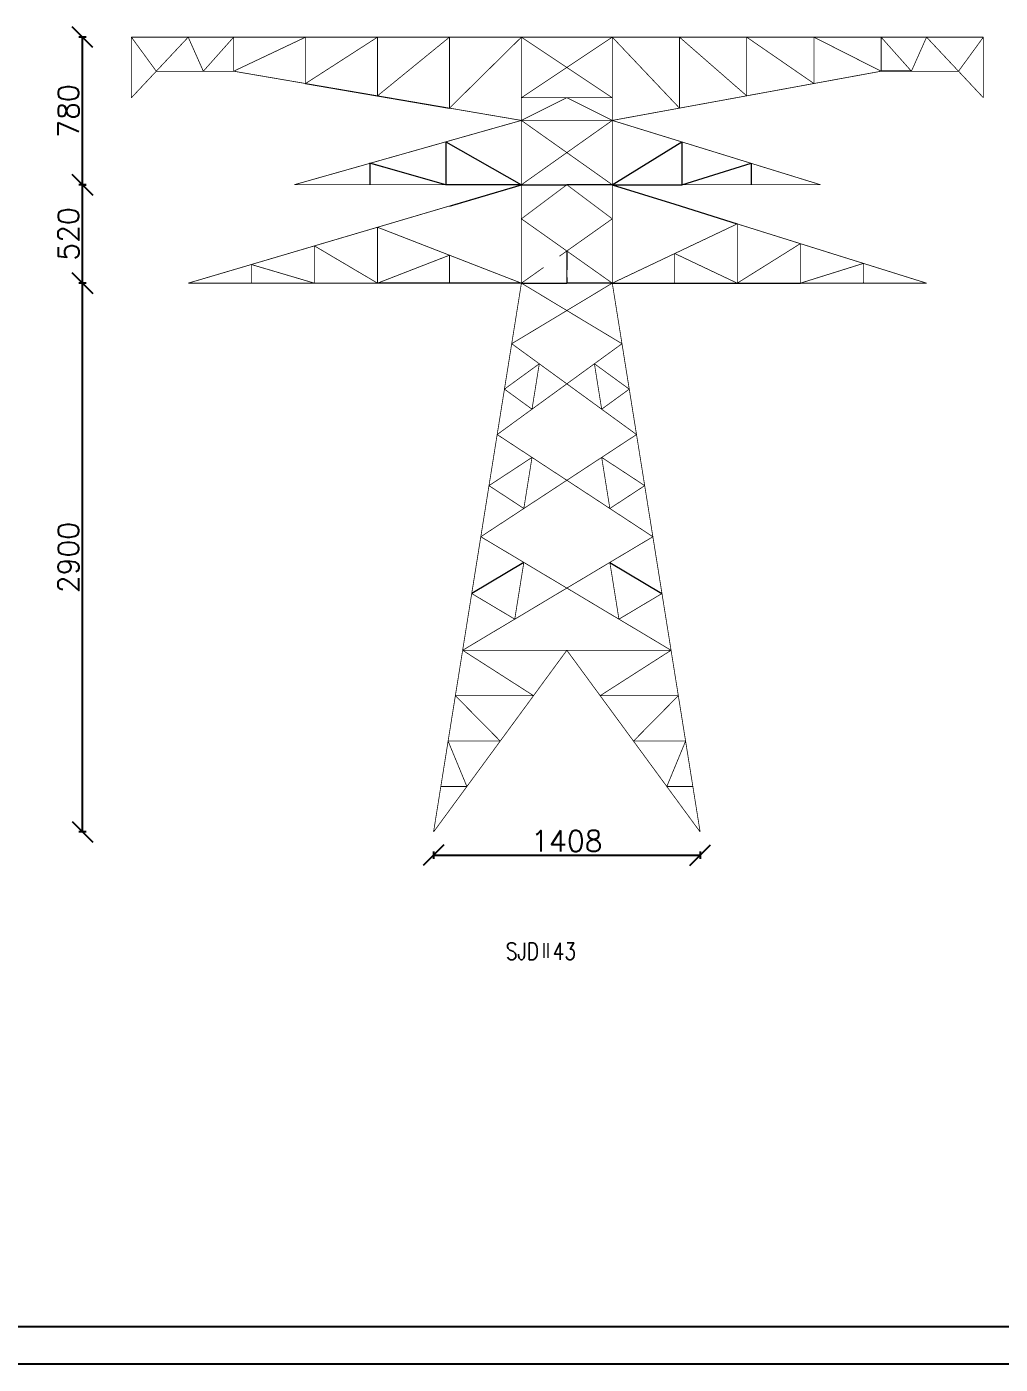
# Model space of a CAD drawing. Header units: millimetres. Extents: x -25344 to 8674, y -19679 to 18215.
# Drawn here: x 6952.6 to 7209.7, y -432.1 to -78.7 of the extents above; entities that cross this region are included whole.
import ezdxf

# ---------------------------------------------------------------- set-up
doc = ezdxf.new("R2010")
doc.units = ezdxf.units.MM
doc.linetypes.add('DASHED', pattern=[7, 5, -2])
for name, color, linetype in [('受力材层', 7, 'Continuous'), ('基本图元层', 7, 'Continuous'), ('辅助材层', 7, 'Continuous')]:
    doc.layers.add(name, color=color, linetype=linetype)
doc.styles.get("Standard").update_dxf_attribs({"font": 'txt', "bigfont": 'gbcbig.shx'})
doc.styles.add('TBWZ', font='txt.shx', dxfattribs={"width": 0.7, "bigfont": 'hztxt.shx'})
doc.dimstyles.new('hz', dxfattribs={"dimscale": 11, "dimtxt": 0.5, "dimasz": 0.5, "dimexe": 0.09, "dimexo": 0.09, "dimgap": 0.09, "dimtad": 1, "dimdec": 0, "dimlfac": 20, "dimzin": 0, "dimdsep": 46, "dimtxsty": 'Standard', "dimblk1": 'OBLIQUE', "dimblk2": 'OBLIQUE', "dimsah": 1, "dimcen": 0.09, "dimclrd": 7, "dimclre": 7, "dimclrt": 7, "dimadec": 0, "dimazin": 0, "dimtfac": 1, "dimtdec": 0, "dimtix": 1, "dimtmove": 0, "dimatfit": 3, "dimfxl": 1, "dimtolj": 1, "dimtzin": 0, "dimarcsym": 0})

# ---------------------------------------------------------------- blocks, each defined once
blk = doc.blocks.new('_OBLIQUE')
at = {"color": 0, "linetype": 'ByBlock'}
blk.add_line((-0.5, -0.5), (0.5, 0.5), dxfattribs=at)
blk = doc.blocks.new('*D43')
at = {"layer": 'DEFPOINTS', "color": 0, "transparency": 16777216}
for p in [(6967.3, -146.48), (6995.19, -146.48), (7059.99, -291.48)]:
    blk.add_point(p, dxfattribs=at)
at = {"layer": '基本图元层', "color": 7, "lineweight": -2, "transparency": 16777216}
for p, q in [((6968.29, -146.48), (6966.31, -146.48)), ((6967.3, -291.48), (6967.3, -146.48)), ((6968.29, -291.48), (6966.31, -291.48))]:
    blk.add_line(p, q, dxfattribs=at)
at = {"layer": '基本图元层', "color": 7, "lineweight": -2, "transparency": 16777216, "xscale": 5.5, "yscale": 5.5, "zscale": 5.5}
for p, rotation in [((6967.3, -146.48), 90), ((6967.3, -291.48), 270)]:
    blk.add_blockref('_OBLIQUE', p, dxfattribs=dict(at, rotation=rotation))
at = {"layer": '基本图元层', "color": 7, "transparency": 16777216, "insert": (6963.56, -218.98), "char_height": 5.5, "attachment_point": 5, "rotation": 90}
blk.add_mtext('\\A1;2900', dxfattribs=at)
blk = doc.blocks.new('*D44')
at = {"layer": 'DEFPOINTS', "color": 0, "transparency": 16777216}
for p in [(6967.3, -120.48), (7023.19, -120.48), (6995.19, -146.48)]:
    blk.add_point(p, dxfattribs=at)
at = {"layer": '基本图元层', "color": 7, "lineweight": -2, "transparency": 16777216}
for p, q in [((6968.29, -120.48), (6966.31, -120.48)), ((6967.3, -146.48), (6967.3, -120.48)), ((6968.29, -146.48), (6966.31, -146.48))]:
    blk.add_line(p, q, dxfattribs=at)
at = {"layer": '基本图元层', "color": 7, "lineweight": -2, "transparency": 16777216, "xscale": 5.5, "yscale": 5.5, "zscale": 5.5}
for p, rotation in [((6967.3, -120.48), 90), ((6967.3, -146.48), 270)]:
    blk.add_blockref('_OBLIQUE', p, dxfattribs=dict(at, rotation=rotation))
at = {"layer": '基本图元层', "color": 7, "transparency": 16777216, "insert": (6963.56, -133.48), "char_height": 5.5, "attachment_point": 5, "rotation": 90}
blk.add_mtext('\\A1;520', dxfattribs=at)
blk = doc.blocks.new('*D45')
at = {"layer": 'DEFPOINTS', "color": 0, "transparency": 16777216}
for p in [(6967.3, -81.48), (6980.19, -81.48), (6967.3, -120.48)]:
    blk.add_point(p, dxfattribs=at)
at = {"layer": '基本图元层', "color": 7, "lineweight": -2, "transparency": 16777216}
for p, q in [((6968.29, -81.48), (6966.31, -81.48)), ((6967.3, -120.48), (6967.3, -81.48)), ((6967.3, -120.48), (6968.29, -120.48))]:
    blk.add_line(p, q, dxfattribs=at)
at = {"layer": '基本图元层', "color": 7, "lineweight": -2, "transparency": 16777216, "xscale": 5.5, "yscale": 5.5, "zscale": 5.5}
for p, rotation in [((6967.3, -81.48), 90), ((6967.3, -120.48), 270)]:
    blk.add_blockref('_OBLIQUE', p, dxfattribs=dict(at, rotation=rotation))
at = {"layer": '基本图元层', "color": 7, "transparency": 16777216, "insert": (6963.56, -100.98), "char_height": 5.5, "attachment_point": 5, "rotation": 90}
blk.add_mtext('\\A1;780', dxfattribs=at)
blk = doc.blocks.new('*D46')
at = {"layer": 'DEFPOINTS', "color": 0, "transparency": 16777216}
for p in [(7059.99, -291.48), (7130.39, -291.48), (7130.39, -297.6)]:
    blk.add_point(p, dxfattribs=at)
at = {"layer": '基本图元层', "color": 7, "lineweight": -2, "transparency": 16777216}
for p, q in [((7059.99, -296.61), (7059.99, -298.59)), ((7130.39, -296.61), (7130.39, -298.59)), ((7059.99, -297.6), (7130.39, -297.6))]:
    blk.add_line(p, q, dxfattribs=at)
at = {"layer": '基本图元层', "color": 7, "lineweight": -2, "transparency": 16777216, "xscale": 5.5, "yscale": 5.5, "zscale": 5.5, "rotation": 180}
blk.add_blockref('_OBLIQUE', (7059.99, -297.6), dxfattribs=at)
at = {"layer": '基本图元层', "color": 7, "lineweight": -2, "transparency": 16777216, "xscale": 5.5, "yscale": 5.5, "zscale": 5.5}
blk.add_blockref('_OBLIQUE', (7130.39, -297.6), dxfattribs=at)
at = {"layer": '基本图元层', "color": 7, "transparency": 16777216, "insert": (7095.19, -293.86), "char_height": 5.5, "attachment_point": 5}
blk.add_mtext('\\A1;1408', dxfattribs=at)

msp = doc.modelspace()

# ---------------------------------------------------------------- linework, layer by layer
at = {"layer": '受力材层', "color": 7, "linetype": 'Continuous', "lineweight": 0, "true_color": 0xffffff}
for p, q in [((7186.194, -90.484), (7178.194, -90.484)), ((7186.194, -90.484), (7178.194, -90.484)), ((7186.194, -90.484), (7178.194, -90.484)), ((7186.194, -90.484), (7178.194, -90.484)), ((7186.194, -90.484), (7178.194, -90.484)), ((7186.194, -90.484), (7178.194, -90.484)), ((7026.194, -93.734), (7045.194, -96.984)), ((7026.194, -93.734), (7045.194, -96.984)), ((7026.194, -93.734), (7045.194, -96.984)), ((7026.194, -93.734), (7045.194, -96.984)), ((7026.194, -93.734), (7045.194, -96.984)), ((7045.194, -96.984), (7064.194, -100.234)), ((7045.194, -96.984), (7064.194, -100.234)), ((7045.194, -96.984), (7064.194, -100.234)), ((7045.194, -96.984), (7064.194, -100.234)), ((7045.194, -96.984), (7064.194, -100.234)), ((7063.194, -109.15), (7063.194, -120.484)), ((7063.194, -109.15), (7083.194, -120.484)), ((7063.194, -109.15), (7063.194, -120.484)), ((7063.194, -109.15), (7083.194, -120.484)), ((7063.194, -109.15), (7063.194, -120.484)), ((7063.194, -109.15), (7083.194, -120.484)), ((7063.194, -109.15), (7063.194, -120.484)), ((7063.194, -109.15), (7083.194, -120.484)), ((7063.194, -109.15), (7063.194, -120.484)), ((7063.194, -109.15), (7083.194, -120.484)), ((7063.194, -109.15), (7063.194, -120.484)), ((7063.194, -109.15), (7083.194, -120.484)), ((7107.194, -120.484), (7125.527, -109.15)), ((7107.194, -120.484), (7125.527, -109.15)), ((7107.194, -120.484), (7125.527, -109.15)), ((7107.194, -120.484), (7125.527, -109.15)), ((7107.194, -120.484), (7125.527, -109.15)), ((7107.194, -120.484), (7125.527, -109.15)), ((7125.527, -109.15), (7125.527, -120.484)), ((7125.527, -109.15), (7125.527, -120.484)), ((7125.527, -109.15), (7125.527, -120.484)), ((7125.527, -109.15), (7125.527, -120.484)), ((7125.527, -109.15), (7125.527, -120.484)), ((7125.527, -109.15), (7125.527, -120.484)), ((7063.194, -120.484), (7043.194, -114.817)), ((7043.194, -114.817), (7043.194, -120.484)), ((7125.527, -120.484), (7143.86, -114.817)), ((7125.527, -120.484), (7143.86, -114.817)), ((7125.527, -120.484), (7143.86, -114.817)), ((7125.527, -120.484), (7143.86, -114.817)), ((7125.527, -120.484), (7143.86, -114.817)), ((7125.527, -120.484), (7143.86, -114.817)), ((7143.86, -114.817), (7143.86, -120.484)), ((7143.86, -114.817), (7143.86, -120.484)), ((7143.86, -114.817), (7143.86, -120.484)), ((7143.86, -114.817), (7143.86, -120.484)), ((7143.86, -114.817), (7143.86, -120.484)), ((7143.86, -114.817), (7143.86, -120.484)), ((7083.194, -120.484), (7063.194, -120.484)), ((7083.194, -120.484), (7063.194, -120.484)), ((7083.194, -120.484), (7063.194, -120.484)), ((7083.194, -120.484), (7063.194, -120.484)), ((7083.194, -120.484), (7063.194, -120.484)), ((7064.194, -126.097), (7083.194, -120.484)), ((7064.194, -126.097), (7083.194, -120.484)), ((7064.194, -126.097), (7083.194, -120.484)), ((7064.194, -126.097), (7083.194, -120.484)), ((7064.194, -126.097), (7083.194, -120.484)), ((7083.194, -120.484), (7095.194, -120.484)), ((7083.194, -120.484), (7095.194, -120.484)), ((7083.194, -120.484), (7095.194, -120.484)), ((7083.194, -120.484), (7095.194, -120.484)), ((7083.194, -120.484), (7095.194, -120.484)), ((7107.194, -120.484), (7095.194, -120.484)), ((7107.194, -120.484), (7095.194, -120.484)), ((7107.194, -120.484), (7095.194, -120.484)), ((7107.194, -120.484), (7095.194, -120.484)), ((7107.194, -120.484), (7095.194, -120.484)), ((7107.194, -120.484), (7125.527, -120.484)), ((7107.194, -120.484), (7123.694, -125.652)), ((7107.194, -120.484), (7125.527, -120.484)), ((7107.194, -120.484), (7123.694, -125.652)), ((7107.194, -120.484), (7125.527, -120.484)), ((7107.194, -120.484), (7123.694, -125.652)), ((7107.194, -120.484), (7125.527, -120.484)), ((7107.194, -120.484), (7123.694, -125.652)), ((7107.194, -120.484), (7125.527, -120.484)), ((7107.194, -120.484), (7123.694, -125.652)), ((7123.694, -125.652), (7140.194, -130.821)), ((7123.694, -125.652), (7140.194, -130.821)), ((7123.694, -125.652), (7140.194, -130.821)), ((7123.694, -125.652), (7140.194, -130.821)), ((7123.694, -125.652), (7140.194, -130.821)), ((7064.194, -146.484), (7045.194, -146.484)), ((7064.194, -146.484), (7045.194, -146.484)), ((7064.194, -146.484), (7045.194, -146.484)), ((7064.194, -146.484), (7045.194, -146.484)), ((7064.194, -146.484), (7045.194, -146.484)), ((7083.194, -146.484), (7064.194, -146.484)), ((7083.194, -146.484), (7064.194, -146.484)), ((7083.194, -146.484), (7064.194, -146.484)), ((7083.194, -146.484), (7064.194, -146.484)), ((7083.194, -146.484), (7064.194, -146.484)), ((7083.194, -146.484), (7095.194, -146.484)), ((7083.194, -146.484), (7095.194, -146.484)), ((7083.194, -146.484), (7095.194, -146.484)), ((7083.194, -146.484), (7095.194, -146.484)), ((7083.194, -146.484), (7095.194, -146.484)), ((7107.194, -146.484), (7095.194, -146.484)), ((7107.194, -146.484), (7095.194, -146.484)), ((7107.194, -146.484), (7095.194, -146.484)), ((7107.194, -146.484), (7095.194, -146.484)), ((7107.194, -146.484), (7095.194, -146.484)), ((7107.194, -146.484), (7123.694, -146.484)), ((7107.194, -146.484), (7123.694, -146.484)), ((7107.194, -146.484), (7123.694, -146.484)), ((7107.194, -146.484), (7123.694, -146.484)), ((7107.194, -146.484), (7123.694, -146.484)), ((7123.694, -146.484), (7140.194, -146.484)), ((7123.694, -146.484), (7140.194, -146.484)), ((7123.694, -146.484), (7140.194, -146.484)), ((7123.694, -146.484), (7140.194, -146.484)), ((7123.694, -146.484), (7140.194, -146.484)), ((7140.194, -146.484), (7156.86, -146.484)), ((7140.194, -146.484), (7156.86, -146.484)), ((7140.194, -146.484), (7156.86, -146.484)), ((7140.194, -146.484), (7156.86, -146.484)), ((7140.194, -146.484), (7156.86, -146.484)), ((7083.834, -220.267), (7070.074, -228.484)), ((7083.834, -220.267), (7070.074, -228.484)), ((7083.834, -220.267), (7070.074, -228.484)), ((7083.834, -220.267), (7070.074, -228.484)), ((7083.834, -220.267), (7070.074, -228.484)), ((7083.834, -220.267), (7070.074, -228.484)), ((7106.554, -220.267), (7120.314, -228.484)), ((7106.554, -220.267), (7120.314, -228.484)), ((7106.554, -220.267), (7120.314, -228.484)), ((7106.554, -220.267), (7120.314, -228.484)), ((7106.554, -220.267), (7120.314, -228.484)), ((7106.554, -220.267), (7120.314, -228.484))]:
    msp.add_line(p, q, dxfattribs=at)
at = {"layer": '受力材层', "color": 7, "linetype": 'Continuous', "lineweight": 0, "true_color": 0xffffff, "const_width": 0.2}
for points in [[(6980.194, -97.501), (6995.194, -81.484)], [(6986.765, -90.484), (6980.194, -81.484)], [(6994.194, -81.484), (6980.194, -81.484)], [(6980.194, -81.484), (6980.194, -97.501)], [(7007.194, -81.484), (6994.194, -81.484)], [(7007.194, -81.484), (6994.194, -81.484)], [(7007.194, -81.484), (6994.194, -81.484)], [(7007.194, -81.484), (6994.194, -81.484)], [(7007.194, -81.484), (6994.194, -81.484)], [(7007.194, -81.484), (6994.194, -81.484)], [(6999.194, -90.484), (6995.194, -81.484)], [(6999.194, -90.484), (7007.194, -81.484)], [(6999.194, -90.484), (7007.194, -81.484)], [(6999.194, -90.484), (7007.194, -81.484)], [(6999.194, -90.484), (7007.194, -81.484)], [(6999.194, -90.484), (7007.194, -81.484)], [(6999.194, -90.484), (7007.194, -81.484)], [(7026.194, -81.484), (7007.194, -81.484)], [(7007.194, -81.484), (7007.194, -90.484)], [(7026.194, -81.484), (7007.194, -90.484)], [(7026.194, -81.484), (7007.194, -81.484)], [(7007.194, -81.484), (7007.194, -90.484)], [(7026.194, -81.484), (7007.194, -90.484)], [(7026.194, -81.484), (7007.194, -81.484)], [(7007.194, -81.484), (7007.194, -90.484)], [(7026.194, -81.484), (7007.194, -90.484)], [(7026.194, -81.484), (7007.194, -81.484)], [(7007.194, -81.484), (7007.194, -90.484)], [(7026.194, -81.484), (7007.194, -90.484)], [(7026.194, -81.484), (7007.194, -81.484)], [(7007.194, -81.484), (7007.194, -90.484)], [(7026.194, -81.484), (7007.194, -90.484)], [(7026.194, -81.484), (7007.194, -81.484)], [(7007.194, -81.484), (7007.194, -90.484)], [(7026.194, -81.484), (7007.194, -90.484)], [(7026.194, -81.484), (7026.194, -93.734)], [(7026.194, -81.484), (7026.194, -93.734)], [(7026.194, -81.484), (7026.194, -93.734)], [(7026.194, -81.484), (7026.194, -93.734)], [(7026.194, -81.484), (7026.194, -93.734)], [(7026.194, -81.484), (7026.194, -93.734)], [(7045.194, -81.484), (7026.194, -81.484)], [(7045.194, -81.484), (7026.194, -93.734)], [(7045.194, -81.484), (7026.194, -81.484)], [(7045.194, -81.484), (7026.194, -93.734)], [(7045.194, -81.484), (7026.194, -81.484)], [(7045.194, -81.484), (7026.194, -93.734)], [(7045.194, -81.484), (7026.194, -81.484)], [(7045.194, -81.484), (7026.194, -93.734)], [(7045.194, -81.484), (7026.194, -81.484)], [(7045.194, -81.484), (7026.194, -93.734)], [(7045.194, -81.484), (7026.194, -81.484)], [(7045.194, -81.484), (7026.194, -93.734)], [(7064.194, -81.484), (7045.194, -81.484)], [(7064.194, -81.484), (7045.194, -96.984)], [(7064.194, -81.484), (7045.194, -81.484)], [(7064.194, -81.484), (7045.194, -96.984)], [(7064.194, -81.484), (7045.194, -81.484)], [(7064.194, -81.484), (7045.194, -96.984)], [(7064.194, -81.484), (7045.194, -81.484)], [(7064.194, -81.484), (7045.194, -96.984)], [(7064.194, -81.484), (7045.194, -81.484)], [(7064.194, -81.484), (7045.194, -96.984)], [(7064.194, -81.484), (7045.194, -81.484)], [(7064.194, -81.484), (7045.194, -96.984)], [(7045.194, -81.484), (7045.194, -96.984)], [(7045.194, -81.484), (7045.194, -96.984)], [(7045.194, -81.484), (7045.194, -96.984)], [(7045.194, -81.484), (7045.194, -96.984)], [(7045.194, -81.484), (7045.194, -96.984)], [(7045.194, -81.484), (7045.194, -96.984)], [(7083.194, -81.484), (7064.194, -100.234)], [(7083.194, -81.484), (7064.194, -100.234)], [(7083.194, -81.484), (7064.194, -100.234)], [(7083.194, -81.484), (7064.194, -100.234)], [(7083.194, -81.484), (7064.194, -100.234)], [(7083.194, -81.484), (7064.194, -100.234)], [(7083.194, -81.484), (7064.194, -81.484)], [(7064.194, -81.484), (7064.194, -100.234)], [(7083.194, -81.484), (7064.194, -81.484)], [(7064.194, -81.484), (7064.194, -100.234)], [(7083.194, -81.484), (7064.194, -81.484)], [(7064.194, -81.484), (7064.194, -100.234)], [(7083.194, -81.484), (7064.194, -81.484)], [(7064.194, -81.484), (7064.194, -100.234)], [(7083.194, -81.484), (7064.194, -81.484)], [(7064.194, -81.484), (7064.194, -100.234)], [(7083.194, -81.484), (7064.194, -81.484)], [(7064.194, -81.484), (7064.194, -100.234)], [(7083.194, -81.484), (7083.194, -97.484)], [(7107.194, -81.484), (7083.194, -97.484)], [(7083.194, -81.484), (7107.194, -97.484)], [(7083.194, -81.484), (7083.194, -97.484)], [(7107.194, -81.484), (7083.194, -97.484)], [(7083.194, -81.484), (7107.194, -97.484)], [(7083.194, -81.484), (7083.194, -97.484)], [(7107.194, -81.484), (7083.194, -97.484)], [(7083.194, -81.484), (7107.194, -97.484)], [(7083.194, -81.484), (7083.194, -97.484)], [(7107.194, -81.484), (7083.194, -97.484)], [(7083.194, -81.484), (7107.194, -97.484)], [(7083.194, -81.484), (7083.194, -97.484)], [(7107.194, -81.484), (7083.194, -97.484)], [(7083.194, -81.484), (7107.194, -97.484)], [(7083.194, -81.484), (7083.194, -97.484)], [(7107.194, -81.484), (7083.194, -97.484)], [(7083.194, -81.484), (7107.194, -97.484)], [(7107.194, -81.484), (7083.194, -81.484)], [(7107.194, -81.484), (7124.944, -100.234)], [(7107.194, -81.484), (7124.944, -100.234)], [(7107.194, -81.484), (7124.944, -100.234)], [(7107.194, -81.484), (7124.944, -100.234)], [(7107.194, -81.484), (7124.944, -100.234)], [(7107.194, -81.484), (7124.944, -100.234)], [(7107.194, -81.484), (7124.944, -81.484)], [(7107.194, -81.484), (7124.944, -81.484)], [(7107.194, -81.484), (7124.944, -81.484)], [(7107.194, -81.484), (7124.944, -81.484)], [(7107.194, -81.484), (7124.944, -81.484)], [(7107.194, -81.484), (7124.944, -81.484)], [(7107.194, -97.484), (7107.194, -81.484)], [(7107.194, -97.484), (7107.194, -81.484)], [(7107.194, -97.484), (7107.194, -81.484)], [(7107.194, -97.484), (7107.194, -81.484)], [(7107.194, -97.484), (7107.194, -81.484)], [(7107.194, -97.484), (7107.194, -81.484)], [(7124.944, -81.484), (7124.944, -100.234)], [(7124.944, -81.484), (7142.694, -96.984)], [(7124.944, -81.484), (7124.944, -100.234)], [(7124.944, -81.484), (7142.694, -96.984)], [(7124.944, -81.484), (7124.944, -100.234)], [(7124.944, -81.484), (7142.694, -96.984)], [(7124.944, -81.484), (7124.944, -100.234)], [(7124.944, -81.484), (7142.694, -96.984)], [(7124.944, -81.484), (7124.944, -100.234)], [(7124.944, -81.484), (7142.694, -96.984)], [(7124.944, -81.484), (7124.944, -100.234)], [(7124.944, -81.484), (7142.694, -96.984)], [(7124.944, -81.484), (7142.694, -81.484)], [(7124.944, -81.484), (7142.694, -81.484)], [(7124.944, -81.484), (7142.694, -81.484)], [(7124.944, -81.484), (7142.694, -81.484)], [(7124.944, -81.484), (7142.694, -81.484)], [(7124.944, -81.484), (7142.694, -81.484)], [(7142.694, -81.484), (7142.694, -96.984)], [(7142.694, -81.484), (7160.444, -93.734)], [(7142.694, -81.484), (7142.694, -96.984)], [(7142.694, -81.484), (7160.444, -93.734)], [(7142.694, -81.484), (7142.694, -96.984)], [(7142.694, -81.484), (7160.444, -93.734)], [(7142.694, -81.484), (7142.694, -96.984)], [(7142.694, -81.484), (7160.444, -93.734)], [(7142.694, -81.484), (7142.694, -96.984)], [(7142.694, -81.484), (7160.444, -93.734)], [(7142.694, -81.484), (7142.694, -96.984)], [(7142.694, -81.484), (7160.444, -93.734)], [(7142.694, -81.484), (7160.444, -81.484)], [(7142.694, -81.484), (7160.444, -81.484)], [(7142.694, -81.484), (7160.444, -81.484)], [(7142.694, -81.484), (7160.444, -81.484)], [(7142.694, -81.484), (7160.444, -81.484)], [(7142.694, -81.484), (7160.444, -81.484)], [(7160.444, -81.484), (7160.444, -93.734)], [(7160.444, -81.484), (7178.194, -90.484)], [(7160.444, -81.484), (7160.444, -93.734)], [(7160.444, -81.484), (7178.194, -90.484)], [(7160.444, -81.484), (7160.444, -93.734)], [(7160.444, -81.484), (7178.194, -90.484)], [(7160.444, -81.484), (7160.444, -93.734)], [(7160.444, -81.484), (7178.194, -90.484)], [(7160.444, -81.484), (7160.444, -93.734)], [(7160.444, -81.484), (7178.194, -90.484)], [(7160.444, -81.484), (7160.444, -93.734)], [(7160.444, -81.484), (7178.194, -90.484)], [(7160.444, -81.484), (7178.194, -81.484)], [(7160.444, -81.484), (7178.194, -81.484)], [(7160.444, -81.484), (7178.194, -81.484)], [(7160.444, -81.484), (7178.194, -81.484)], [(7160.444, -81.484), (7178.194, -81.484)], [(7160.444, -81.484), (7178.194, -81.484)], [(7178.194, -81.484), (7205.193, -81.484)], [(7186.194, -90.484), (7178.194, -81.484)], [(7178.194, -81.484), (7178.194, -90.484)], [(7186.194, -90.484), (7178.194, -81.484)], [(7178.194, -81.484), (7178.194, -90.484)], [(7186.194, -90.484), (7178.194, -81.484)], [(7178.194, -81.484), (7178.194, -90.484)], [(7186.194, -90.484), (7178.194, -81.484)], [(7178.194, -81.484), (7178.194, -90.484)], [(7186.194, -90.484), (7178.194, -81.484)], [(7178.194, -81.484), (7178.194, -90.484)], [(7186.194, -90.484), (7178.194, -81.484)], [(7178.194, -81.484), (7178.194, -90.484)], [(7190.194, -81.484), (7186.194, -90.484)], [(7190.194, -81.484), (7186.194, -90.484)], [(7190.194, -81.484), (7186.194, -90.484)], [(7190.194, -81.484), (7186.194, -90.484)], [(7190.194, -81.484), (7186.194, -90.484)], [(7190.194, -81.484), (7186.194, -90.484)], [(7190.194, -81.484), (7205.193, -97.484)], [(7198.631, -90.484), (7205.193, -81.484)], [(7205.193, -81.484), (7205.193, -97.484)], [(6986.765, -90.484), (6999.194, -90.484)], [(6987.6, -90.484), (6999.194, -90.484)], [(6987.6, -90.484), (6999.194, -90.484)], [(6987.6, -90.484), (6999.194, -90.484)], [(6999.194, -90.484), (7007.194, -90.484)], [(6999.194, -90.484), (7007.194, -90.484)], [(6999.194, -90.484), (7007.194, -90.484)], [(6999.194, -90.484), (7007.194, -90.484)], [(6999.194, -90.484), (7007.194, -90.484)], [(6999.194, -90.484), (7007.194, -90.484)], [(7007.194, -90.484), (7026.194, -93.734)], [(7007.194, -90.484), (7026.194, -93.734)], [(7007.194, -90.484), (7026.194, -93.734)], [(7007.194, -90.484), (7026.194, -93.734)], [(7007.194, -90.484), (7026.194, -93.734)], [(7007.194, -90.484), (7026.194, -93.734)], [(7160.444, -93.734), (7178.194, -90.484)], [(7160.444, -93.734), (7178.194, -90.484)], [(7160.444, -93.734), (7178.194, -90.484)], [(7160.444, -93.734), (7178.194, -90.484)], [(7160.444, -93.734), (7178.194, -90.484)], [(7160.444, -93.734), (7178.194, -90.484)], [(7178.194, -90.484), (7198.631, -90.484)], [(7026.194, -93.734), (7045.194, -96.984)], [(7142.694, -96.984), (7160.444, -93.734)], [(7142.694, -96.984), (7160.444, -93.734)], [(7142.694, -96.984), (7160.444, -93.734)], [(7142.694, -96.984), (7160.444, -93.734)], [(7142.694, -96.984), (7160.444, -93.734)], [(7142.694, -96.984), (7160.444, -93.734)], [(7045.194, -96.984), (7064.194, -100.234)], [(7083.194, -97.484), (7083.194, -103.484)], [(7095.194, -97.484), (7083.194, -103.484)], [(7083.194, -97.484), (7083.194, -103.484)], [(7095.194, -97.484), (7083.194, -103.484)], [(7083.194, -97.484), (7083.194, -103.484)], [(7095.194, -97.484), (7083.194, -103.484)], [(7083.194, -97.484), (7083.194, -103.484)], [(7095.194, -97.484), (7083.194, -103.484)], [(7083.194, -97.484), (7083.194, -103.484)], [(7095.194, -97.484), (7083.194, -103.484)], [(7083.194, -97.484), (7083.194, -103.484)], [(7095.194, -97.484), (7083.194, -103.484)], [(7083.194, -97.484), (7095.194, -97.484)], [(7083.194, -97.484), (7095.194, -97.484)], [(7083.194, -97.484), (7095.194, -97.484)], [(7083.194, -97.484), (7095.194, -97.484)], [(7083.194, -97.484), (7095.194, -97.484)], [(7083.194, -97.484), (7095.194, -97.484)], [(7095.194, -97.484), (7107.194, -103.484)], [(7095.194, -97.484), (7107.194, -103.484)], [(7095.194, -97.484), (7107.194, -103.484)], [(7095.194, -97.484), (7107.194, -103.484)], [(7095.194, -97.484), (7107.194, -103.484)], [(7095.194, -97.484), (7107.194, -103.484)], [(7107.194, -97.484), (7095.194, -97.484)], [(7107.194, -97.484), (7095.194, -97.484)], [(7107.194, -97.484), (7095.194, -97.484)], [(7107.194, -97.484), (7095.194, -97.484)], [(7107.194, -97.484), (7095.194, -97.484)], [(7107.194, -97.484), (7095.194, -97.484)], [(7107.194, -103.484), (7107.194, -97.484)], [(7107.194, -103.484), (7107.194, -97.484)], [(7107.194, -103.484), (7107.194, -97.484)], [(7107.194, -103.484), (7107.194, -97.484)], [(7107.194, -103.484), (7107.194, -97.484)], [(7107.194, -103.484), (7107.194, -97.484)], [(7124.944, -100.234), (7142.694, -96.984)], [(7124.944, -100.234), (7142.694, -96.984)], [(7124.944, -100.234), (7142.694, -96.984)], [(7124.944, -100.234), (7142.694, -96.984)], [(7124.944, -100.234), (7142.694, -96.984)], [(7124.944, -100.234), (7142.694, -96.984)], [(7064.194, -100.234), (7083.194, -103.484)], [(7064.194, -100.234), (7083.194, -103.484)], [(7064.194, -100.234), (7083.194, -103.484)], [(7064.194, -100.234), (7083.194, -103.484)], [(7064.194, -100.234), (7083.194, -103.484)], [(7064.194, -100.234), (7083.194, -103.484)], [(7107.194, -103.484), (7124.944, -100.234)], [(7107.194, -103.484), (7124.944, -100.234)], [(7107.194, -103.484), (7124.944, -100.234)], [(7107.194, -103.484), (7124.944, -100.234)], [(7107.194, -103.484), (7124.944, -100.234)], [(7107.194, -103.484), (7124.944, -100.234)], [(7083.194, -103.484), (7063.194, -109.15)], [(7083.194, -103.484), (7063.194, -109.15)], [(7083.194, -103.484), (7063.194, -109.15)], [(7083.194, -103.484), (7063.194, -109.15)], [(7083.194, -103.484), (7063.194, -109.15)], [(7083.194, -103.484), (7063.194, -109.15)], [(7107.194, -103.484), (7083.194, -103.484)], [(7083.194, -103.484), (7083.194, -120.484)], [(7107.194, -103.484), (7083.194, -120.484)], [(7083.194, -103.484), (7107.194, -120.484)], [(7107.194, -103.484), (7083.194, -103.484)], [(7083.194, -103.484), (7083.194, -120.484)], [(7107.194, -103.484), (7083.194, -120.484)], [(7083.194, -103.484), (7107.194, -120.484)], [(7107.194, -103.484), (7083.194, -103.484)], [(7083.194, -103.484), (7083.194, -120.484)], [(7107.194, -103.484), (7083.194, -120.484)], [(7083.194, -103.484), (7107.194, -120.484)], [(7107.194, -103.484), (7083.194, -103.484)], [(7083.194, -103.484), (7083.194, -120.484)], [(7107.194, -103.484), (7083.194, -120.484)], [(7083.194, -103.484), (7107.194, -120.484)], [(7107.194, -103.484), (7083.194, -103.484)], [(7083.194, -103.484), (7083.194, -120.484)], [(7107.194, -103.484), (7083.194, -120.484)], [(7083.194, -103.484), (7107.194, -120.484)], [(7107.194, -103.484), (7083.194, -103.484)], [(7083.194, -103.484), (7083.194, -120.484)], [(7107.194, -103.484), (7083.194, -120.484)], [(7083.194, -103.484), (7107.194, -120.484)], [(7107.194, -120.484), (7107.194, -103.484)], [(7107.194, -103.484), (7125.527, -109.15)], [(7107.194, -120.484), (7107.194, -103.484)], [(7107.194, -103.484), (7125.527, -109.15)], [(7107.194, -120.484), (7107.194, -103.484)], [(7107.194, -103.484), (7125.527, -109.15)], [(7107.194, -120.484), (7107.194, -103.484)], [(7107.194, -103.484), (7125.527, -109.15)], [(7107.194, -120.484), (7107.194, -103.484)], [(7107.194, -103.484), (7125.527, -109.15)], [(7107.194, -120.484), (7107.194, -103.484)], [(7107.194, -103.484), (7125.527, -109.15)], [(7063.194, -109.15), (7043.194, -114.817)], [(7063.194, -109.15), (7043.194, -114.817)], [(7063.194, -109.15), (7043.194, -114.817)], [(7063.194, -109.15), (7043.194, -114.817)], [(7063.194, -109.15), (7043.194, -114.817)], [(7063.194, -109.15), (7043.194, -114.817)], [(7125.527, -109.15), (7143.86, -114.817)], [(7125.527, -109.15), (7143.86, -114.817)], [(7125.527, -109.15), (7143.86, -114.817)], [(7125.527, -109.15), (7143.86, -114.817)], [(7125.527, -109.15), (7143.86, -114.817)], [(7125.527, -109.15), (7143.86, -114.817)], [(7043.194, -114.817), (7023.194, -120.484)], [(7043.194, -114.817), (7023.194, -120.484)], [(7043.194, -114.817), (7023.194, -120.484)], [(7043.194, -114.817), (7023.194, -120.484)], [(7043.194, -114.817), (7023.194, -120.484)], [(7043.194, -114.817), (7023.194, -120.484)], [(7063.194, -120.484), (7043.194, -114.817)], [(7043.194, -114.817), (7043.194, -120.484)], [(7063.194, -120.484), (7043.194, -114.817)], [(7043.194, -114.817), (7043.194, -120.484)], [(7063.194, -120.484), (7043.194, -114.817)], [(7043.194, -114.817), (7043.194, -120.484)], [(7063.194, -120.484), (7043.194, -114.817)], [(7043.194, -114.817), (7043.194, -120.484)], [(7063.194, -120.484), (7043.194, -114.817)], [(7043.194, -114.817), (7043.194, -120.484)], [(7143.86, -114.817), (7162.194, -120.484)], [(7143.86, -114.817), (7162.194, -120.484)], [(7143.86, -114.817), (7162.194, -120.484)], [(7143.86, -114.817), (7162.194, -120.484)], [(7143.86, -114.817), (7162.194, -120.484)], [(7143.86, -114.817), (7162.194, -120.484)], [(7043.194, -120.484), (7023.194, -120.484)], [(7043.194, -120.484), (7023.194, -120.484)], [(7043.194, -120.484), (7023.194, -120.484)], [(7043.194, -120.484), (7023.194, -120.484)], [(7043.194, -120.484), (7023.194, -120.484)], [(7043.194, -120.484), (7023.194, -120.484)], [(7063.194, -120.484), (7043.194, -120.484)], [(7063.194, -120.484), (7043.194, -120.484)], [(7063.194, -120.484), (7043.194, -120.484)], [(7063.194, -120.484), (7043.194, -120.484)], [(7063.194, -120.484), (7043.194, -120.484)], [(7063.194, -120.484), (7043.194, -120.484)], [(7083.194, -120.484), (7063.194, -120.484)], [(7064.194, -126.097), (7083.194, -120.484)], [(7083.194, -120.484), (7083.194, -129.484)], [(7095.194, -120.484), (7083.194, -129.484)], [(7083.194, -120.484), (7083.194, -129.484)], [(7095.194, -120.484), (7083.194, -129.484)], [(7083.194, -120.484), (7083.194, -129.484)], [(7095.194, -120.484), (7083.194, -129.484)], [(7083.194, -120.484), (7083.194, -129.484)], [(7095.194, -120.484), (7083.194, -129.484)], [(7083.194, -120.484), (7083.194, -129.484)], [(7095.194, -120.484), (7083.194, -129.484)], [(7083.194, -120.484), (7083.194, -129.484)], [(7095.194, -120.484), (7083.194, -129.484)], [(7083.194, -120.484), (7095.194, -120.484)], [(7095.194, -120.484), (7107.194, -129.484)], [(7095.194, -120.484), (7107.194, -129.484)], [(7095.194, -120.484), (7107.194, -129.484)], [(7095.194, -120.484), (7107.194, -129.484)], [(7095.194, -120.484), (7107.194, -129.484)], [(7095.194, -120.484), (7107.194, -129.484)], [(7107.194, -120.484), (7095.194, -120.484)], [(7107.194, -129.484), (7107.194, -120.484)], [(7107.194, -129.484), (7107.194, -120.484)], [(7107.194, -129.484), (7107.194, -120.484)], [(7107.194, -129.484), (7107.194, -120.484)], [(7107.194, -129.484), (7107.194, -120.484)], [(7107.194, -129.484), (7107.194, -120.484)], [(7107.194, -120.484), (7123.694, -125.652)], [(7107.194, -120.484), (7125.527, -120.484)], [(7125.527, -120.484), (7143.86, -120.484)], [(7125.527, -120.484), (7143.86, -120.484)], [(7125.527, -120.484), (7143.86, -120.484)], [(7125.527, -120.484), (7143.86, -120.484)], [(7125.527, -120.484), (7143.86, -120.484)], [(7125.527, -120.484), (7143.86, -120.484)], [(7143.86, -120.484), (7162.194, -120.484)], [(7143.86, -120.484), (7162.194, -120.484)], [(7143.86, -120.484), (7162.194, -120.484)], [(7143.86, -120.484), (7162.194, -120.484)], [(7143.86, -120.484), (7162.194, -120.484)], [(7143.86, -120.484), (7162.194, -120.484)], [(7045.194, -131.711), (7064.194, -126.097)], [(7045.194, -131.711), (7064.194, -126.097)], [(7045.194, -131.711), (7064.194, -126.097)], [(7045.194, -131.711), (7064.194, -126.097)], [(7045.194, -131.711), (7064.194, -126.097)], [(7045.194, -131.711), (7064.194, -126.097)], [(7123.694, -125.652), (7140.194, -130.821)], [(7083.194, -129.484), (7083.194, -146.484)], [(7083.194, -129.484), (7107.194, -146.484)], [(7083.194, -129.484), (7083.194, -146.484)], [(7083.194, -129.484), (7107.194, -146.484)], [(7083.194, -129.484), (7083.194, -146.484)], [(7083.194, -129.484), (7107.194, -146.484)], [(7083.194, -129.484), (7083.194, -146.484)], [(7083.194, -129.484), (7107.194, -146.484)], [(7083.194, -129.484), (7083.194, -146.484)], [(7083.194, -129.484), (7107.194, -146.484)], [(7083.194, -129.484), (7083.194, -146.484)], [(7083.194, -129.484), (7107.194, -146.484)], [(7107.194, -129.484), (7093.218, -139.383)], [(7107.194, -146.484), (7107.194, -129.484)], [(7107.194, -146.484), (7107.194, -129.484)], [(7107.194, -146.484), (7107.194, -129.484)], [(7107.194, -146.484), (7107.194, -129.484)], [(7107.194, -146.484), (7107.194, -129.484)], [(7107.194, -146.484), (7107.194, -129.484)], [(7107.194, -146.484), (7140.194, -130.821)], [(7107.194, -146.484), (7140.194, -130.821)], [(7107.194, -146.484), (7140.194, -130.821)], [(7107.194, -146.484), (7140.194, -130.821)], [(7107.194, -146.484), (7140.194, -130.821)], [(7107.194, -146.484), (7140.194, -130.821)], [(7140.194, -130.821), (7156.864, -136.043)], [(7140.194, -130.821), (7140.194, -146.484)], [(7140.194, -130.821), (7156.864, -136.043)], [(7140.194, -130.821), (7140.194, -146.484)], [(7140.194, -130.821), (7156.864, -136.043)], [(7140.194, -130.821), (7140.194, -146.484)], [(7140.194, -130.821), (7156.864, -136.043)], [(7140.194, -130.821), (7140.194, -146.484)], [(7140.194, -130.821), (7156.864, -136.043)], [(7140.194, -130.821), (7140.194, -146.484)], [(7140.194, -130.821), (7156.864, -136.043)], [(7140.194, -130.821), (7140.194, -146.484)], [(7028.527, -136.635), (7045.194, -131.711)], [(7028.527, -136.635), (7045.194, -131.711)], [(7028.527, -136.635), (7045.194, -131.711)], [(7028.527, -136.635), (7045.194, -131.711)], [(7028.527, -136.635), (7045.194, -131.711)], [(7028.527, -136.635), (7045.194, -131.711)], [(7045.194, -131.711), (7045.194, -146.484)], [(7045.194, -131.711), (7083.194, -146.484)], [(7045.194, -131.711), (7045.194, -146.484)], [(7045.194, -131.711), (7083.194, -146.484)], [(7045.194, -131.711), (7045.194, -146.484)], [(7045.194, -131.711), (7083.194, -146.484)], [(7045.194, -131.711), (7045.194, -146.484)], [(7045.194, -131.711), (7083.194, -146.484)], [(7045.194, -131.711), (7045.194, -146.484)], [(7045.194, -131.711), (7083.194, -146.484)], [(7045.194, -131.711), (7045.194, -146.484)], [(7045.194, -131.711), (7083.194, -146.484)], [(7011.864, -141.558), (7028.527, -136.635)], [(7011.864, -141.558), (7028.527, -136.635)], [(7011.864, -141.558), (7028.527, -136.635)], [(7011.864, -141.558), (7028.527, -136.635)], [(7011.864, -141.558), (7028.527, -136.635)], [(7011.864, -141.558), (7028.527, -136.635)], [(7045.194, -146.484), (7028.527, -136.635)], [(7028.527, -136.635), (7028.527, -146.484)], [(7045.194, -146.484), (7028.527, -136.635)], [(7028.527, -136.635), (7028.527, -146.484)], [(7045.194, -146.484), (7028.527, -136.635)], [(7028.527, -136.635), (7028.527, -146.484)], [(7045.194, -146.484), (7028.527, -136.635)], [(7028.527, -136.635), (7028.527, -146.484)], [(7045.194, -146.484), (7028.527, -136.635)], [(7028.527, -136.635), (7028.527, -146.484)], [(7045.194, -146.484), (7028.527, -136.635)], [(7028.527, -136.635), (7028.527, -146.484)], [(7156.864, -136.043), (7140.194, -146.484)], [(7156.864, -136.043), (7140.194, -146.484)], [(7156.864, -136.043), (7140.194, -146.484)], [(7156.864, -136.043), (7140.194, -146.484)], [(7156.864, -136.043), (7140.194, -146.484)], [(7156.864, -136.043), (7140.194, -146.484)], [(7156.864, -136.043), (7156.86, -146.484)], [(7156.864, -136.043), (7156.86, -146.484)], [(7156.864, -136.043), (7156.86, -146.484)], [(7156.864, -136.043), (7156.86, -146.484)], [(7156.864, -136.043), (7156.86, -146.484)], [(7156.864, -136.043), (7156.86, -146.484)], [(7156.864, -136.043), (7173.524, -141.262)], [(7156.864, -136.043), (7173.524, -141.262)], [(7156.864, -136.043), (7173.524, -141.262)], [(7156.864, -136.043), (7173.524, -141.262)], [(7156.864, -136.043), (7173.524, -141.262)], [(7156.864, -136.043), (7173.524, -141.262)], [(7064.194, -139.097), (7045.194, -146.484)], [(7064.194, -139.097), (7064.194, -146.484)], [(7095.194, -137.984), (7095.194, -146.484)], [(7123.694, -138.652), (7140.194, -146.484)], [(7123.694, -138.652), (7140.194, -146.484)], [(7123.694, -138.652), (7140.194, -146.484)], [(7123.694, -138.652), (7140.194, -146.484)], [(7123.694, -138.652), (7140.194, -146.484)], [(7123.694, -138.652), (7140.194, -146.484)], [(7123.694, -138.652), (7123.694, -146.484)], [(7156.86, -146.484), (7173.524, -141.262)], [(7156.86, -146.484), (7173.524, -141.262)], [(7156.86, -146.484), (7173.524, -141.262)], [(7156.86, -146.484), (7173.524, -141.262)], [(7156.86, -146.484), (7173.524, -141.262)], [(7156.86, -146.484), (7173.524, -141.262)], [(7173.524, -141.262), (7190.194, -146.484)], [(7173.524, -141.262), (7173.527, -146.484)], [(7173.524, -141.262), (7190.194, -146.484)], [(7173.524, -141.262), (7173.527, -146.484)], [(7173.524, -141.262), (7190.194, -146.484)], [(7173.524, -141.262), (7173.527, -146.484)], [(7173.524, -141.262), (7190.194, -146.484)], [(7173.524, -141.262), (7173.527, -146.484)], [(7173.524, -141.262), (7190.194, -146.484)], [(7173.524, -141.262), (7173.527, -146.484)], [(7173.524, -141.262), (7190.194, -146.484)], [(7173.524, -141.262), (7173.527, -146.484)], [(6995.194, -146.484), (7011.864, -141.558)], [(6995.194, -146.484), (7011.864, -141.558)], [(6995.194, -146.484), (7011.864, -141.558)], [(6995.194, -146.484), (7011.864, -141.558)], [(6995.194, -146.484), (7011.864, -141.558)], [(6995.194, -146.484), (7011.864, -141.558)], [(7011.864, -141.558), (7011.86, -146.484)], [(7011.864, -141.558), (7011.86, -146.484)], [(7011.864, -141.558), (7011.86, -146.484)], [(7011.864, -141.558), (7011.86, -146.484)], [(7011.864, -141.558), (7011.86, -146.484)], [(7011.864, -141.558), (7011.86, -146.484)], [(7028.527, -146.484), (7011.864, -141.558)], [(7028.527, -146.484), (7011.864, -141.558)], [(7028.527, -146.484), (7011.864, -141.558)], [(7028.527, -146.484), (7011.864, -141.558)], [(7028.527, -146.484), (7011.864, -141.558)], [(7028.527, -146.484), (7011.864, -141.558)], [(7089.045, -142.339), (7083.194, -146.484)], [(7011.86, -146.484), (6995.194, -146.484)], [(7011.86, -146.484), (6995.194, -146.484)], [(7011.86, -146.484), (6995.194, -146.484)], [(7011.86, -146.484), (6995.194, -146.484)], [(7011.86, -146.484), (6995.194, -146.484)], [(7011.86, -146.484), (6995.194, -146.484)], [(7028.527, -146.484), (7011.86, -146.484)], [(7028.527, -146.484), (7011.86, -146.484)], [(7028.527, -146.484), (7011.86, -146.484)], [(7028.527, -146.484), (7011.86, -146.484)], [(7028.527, -146.484), (7011.86, -146.484)], [(7028.527, -146.484), (7011.86, -146.484)], [(7045.194, -146.484), (7028.527, -146.484)], [(7045.194, -146.484), (7028.527, -146.484)], [(7045.194, -146.484), (7028.527, -146.484)], [(7045.194, -146.484), (7028.527, -146.484)], [(7045.194, -146.484), (7028.527, -146.484)], [(7045.194, -146.484), (7028.527, -146.484)], [(7064.194, -146.484), (7045.194, -146.484)], [(7083.194, -146.484), (7064.194, -146.484)], [(7083.194, -146.484), (7080.634, -162.484)], [(7107.194, -146.484), (7080.634, -162.484)], [(7083.194, -146.484), (7080.634, -162.484)], [(7107.194, -146.484), (7080.634, -162.484)], [(7083.194, -146.484), (7080.634, -162.484)], [(7107.194, -146.484), (7080.634, -162.484)], [(7083.194, -146.484), (7080.634, -162.484)], [(7107.194, -146.484), (7080.634, -162.484)], [(7083.194, -146.484), (7080.634, -162.484)], [(7107.194, -146.484), (7080.634, -162.484)], [(7083.194, -146.484), (7080.634, -162.484)], [(7107.194, -146.484), (7080.634, -162.484)], [(7083.194, -146.484), (7109.754, -162.484)], [(7083.194, -146.484), (7109.754, -162.484)], [(7083.194, -146.484), (7109.754, -162.484)], [(7083.194, -146.484), (7109.754, -162.484)], [(7083.194, -146.484), (7109.754, -162.484)], [(7083.194, -146.484), (7109.754, -162.484)], [(7083.194, -146.484), (7095.194, -146.484)], [(7107.194, -146.484), (7095.194, -146.484)], [(7109.754, -162.484), (7107.194, -146.484)], [(7109.754, -162.484), (7107.194, -146.484)], [(7109.754, -162.484), (7107.194, -146.484)], [(7109.754, -162.484), (7107.194, -146.484)], [(7109.754, -162.484), (7107.194, -146.484)], [(7109.754, -162.484), (7107.194, -146.484)], [(7107.194, -146.484), (7140.194, -146.484)], [(7140.194, -146.484), (7156.86, -146.484)], [(7156.86, -146.484), (7173.527, -146.484)], [(7156.86, -146.484), (7173.527, -146.484)], [(7156.86, -146.484), (7173.527, -146.484)], [(7156.86, -146.484), (7173.527, -146.484)], [(7156.86, -146.484), (7173.527, -146.484)], [(7156.86, -146.484), (7173.527, -146.484)], [(7173.527, -146.484), (7190.194, -146.484)], [(7173.527, -146.484), (7190.194, -146.484)], [(7173.527, -146.484), (7190.194, -146.484)], [(7173.527, -146.484), (7190.194, -146.484)], [(7173.527, -146.484), (7190.194, -146.484)], [(7173.527, -146.484), (7190.194, -146.484)], [(7080.634, -162.484), (7076.794, -186.484)], [(7076.794, -186.484), (7109.754, -162.484)], [(7080.634, -162.484), (7076.794, -186.484)], [(7076.794, -186.484), (7109.754, -162.484)], [(7080.634, -162.484), (7076.794, -186.484)], [(7076.794, -186.484), (7109.754, -162.484)], [(7080.634, -162.484), (7076.794, -186.484)], [(7076.794, -186.484), (7109.754, -162.484)], [(7080.634, -162.484), (7076.794, -186.484)], [(7076.794, -186.484), (7109.754, -162.484)], [(7080.634, -162.484), (7076.794, -186.484)], [(7076.794, -186.484), (7109.754, -162.484)], [(7113.594, -186.484), (7080.634, -162.484)], [(7113.594, -186.484), (7080.634, -162.484)], [(7113.594, -186.484), (7080.634, -162.484)], [(7113.594, -186.484), (7080.634, -162.484)], [(7113.594, -186.484), (7080.634, -162.484)], [(7113.594, -186.484), (7080.634, -162.484)], [(7113.594, -186.484), (7109.754, -162.484)], [(7113.594, -186.484), (7109.754, -162.484)], [(7113.594, -186.484), (7109.754, -162.484)], [(7113.594, -186.484), (7109.754, -162.484)], [(7113.594, -186.484), (7109.754, -162.484)], [(7113.594, -186.484), (7109.754, -162.484)], [(7087.914, -167.785), (7078.714, -174.484)], [(7087.914, -167.785), (7078.714, -174.484)], [(7087.914, -167.785), (7078.714, -174.484)], [(7087.914, -167.785), (7078.714, -174.484)], [(7087.914, -167.785), (7078.714, -174.484)], [(7087.914, -167.785), (7078.714, -174.484)], [(7087.914, -167.785), (7085.994, -179.785)], [(7087.914, -167.785), (7085.994, -179.785)], [(7087.914, -167.785), (7085.994, -179.785)], [(7087.914, -167.785), (7085.994, -179.785)], [(7087.914, -167.785), (7085.994, -179.785)], [(7087.914, -167.785), (7085.994, -179.785)], [(7102.474, -167.785), (7104.394, -179.785)], [(7102.474, -167.785), (7111.674, -174.484)], [(7102.474, -167.785), (7104.394, -179.785)], [(7102.474, -167.785), (7111.674, -174.484)], [(7102.474, -167.785), (7104.394, -179.785)], [(7102.474, -167.785), (7111.674, -174.484)], [(7102.474, -167.785), (7104.394, -179.785)], [(7102.474, -167.785), (7111.674, -174.484)], [(7102.474, -167.785), (7104.394, -179.785)], [(7102.474, -167.785), (7111.674, -174.484)], [(7102.474, -167.785), (7104.394, -179.785)], [(7102.474, -167.785), (7111.674, -174.484)], [(7078.714, -174.484), (7085.994, -179.785)], [(7078.714, -174.484), (7085.994, -179.785)], [(7078.714, -174.484), (7085.994, -179.785)], [(7078.714, -174.484), (7085.994, -179.785)], [(7078.714, -174.484), (7085.994, -179.785)], [(7078.714, -174.484), (7085.994, -179.785)], [(7111.674, -174.484), (7104.394, -179.785)], [(7111.674, -174.484), (7104.394, -179.785)], [(7111.674, -174.484), (7104.394, -179.785)], [(7111.674, -174.484), (7104.394, -179.785)], [(7111.674, -174.484), (7104.394, -179.785)], [(7111.674, -174.484), (7104.394, -179.785)], [(7072.474, -213.484), (7113.594, -186.484)], [(7072.474, -213.484), (7113.594, -186.484)], [(7072.474, -213.484), (7113.594, -186.484)], [(7072.474, -213.484), (7113.594, -186.484)], [(7072.474, -213.484), (7113.594, -186.484)], [(7072.474, -213.484), (7113.594, -186.484)], [(7076.794, -186.484), (7072.474, -213.484)], [(7076.794, -186.484), (7072.474, -213.484)], [(7076.794, -186.484), (7072.474, -213.484)], [(7076.794, -186.484), (7072.474, -213.484)], [(7076.794, -186.484), (7072.474, -213.484)], [(7076.794, -186.484), (7072.474, -213.484)], [(7117.914, -213.484), (7076.794, -186.484)], [(7117.914, -213.484), (7076.794, -186.484)], [(7117.914, -213.484), (7076.794, -186.484)], [(7117.914, -213.484), (7076.794, -186.484)], [(7117.914, -213.484), (7076.794, -186.484)], [(7117.914, -213.484), (7076.794, -186.484)], [(7117.914, -213.484), (7113.594, -186.484)], [(7117.914, -213.484), (7113.594, -186.484)], [(7117.914, -213.484), (7113.594, -186.484)], [(7117.914, -213.484), (7113.594, -186.484)], [(7117.914, -213.484), (7113.594, -186.484)], [(7117.914, -213.484), (7113.594, -186.484)], [(7085.994, -192.524), (7074.634, -199.984)], [(7085.994, -192.524), (7074.634, -199.984)], [(7085.994, -192.524), (7074.634, -199.984)], [(7085.994, -192.524), (7074.634, -199.984)], [(7085.994, -192.524), (7074.634, -199.984)], [(7085.994, -192.524), (7074.634, -199.984)], [(7085.994, -192.524), (7083.834, -206.024)], [(7085.994, -192.524), (7083.834, -206.024)], [(7085.994, -192.524), (7083.834, -206.024)], [(7085.994, -192.524), (7083.834, -206.024)], [(7085.994, -192.524), (7083.834, -206.024)], [(7085.994, -192.524), (7083.834, -206.024)], [(7104.394, -192.524), (7106.554, -206.024)], [(7104.394, -192.524), (7115.754, -199.984)], [(7104.394, -192.524), (7106.554, -206.024)], [(7104.394, -192.524), (7115.754, -199.984)], [(7104.394, -192.524), (7106.554, -206.024)], [(7104.394, -192.524), (7115.754, -199.984)], [(7104.394, -192.524), (7106.554, -206.024)], [(7104.394, -192.524), (7115.754, -199.984)], [(7104.394, -192.524), (7106.554, -206.024)], [(7104.394, -192.524), (7115.754, -199.984)], [(7104.394, -192.524), (7106.554, -206.024)], [(7104.394, -192.524), (7115.754, -199.984)], [(7074.634, -199.984), (7083.834, -206.024)], [(7074.634, -199.984), (7083.834, -206.024)], [(7074.634, -199.984), (7083.834, -206.024)], [(7074.634, -199.984), (7083.834, -206.024)], [(7074.634, -199.984), (7083.834, -206.024)], [(7074.634, -199.984), (7083.834, -206.024)], [(7115.754, -199.984), (7106.554, -206.024)], [(7115.754, -199.984), (7106.554, -206.024)], [(7115.754, -199.984), (7106.554, -206.024)], [(7115.754, -199.984), (7106.554, -206.024)], [(7115.754, -199.984), (7106.554, -206.024)], [(7115.754, -199.984), (7106.554, -206.024)], [(7072.474, -213.484), (7067.674, -243.484)], [(7067.674, -243.484), (7117.914, -213.484)], [(7072.474, -213.484), (7067.674, -243.484)], [(7067.674, -243.484), (7117.914, -213.484)], [(7072.474, -213.484), (7067.674, -243.484)], [(7067.674, -243.484), (7117.914, -213.484)], [(7072.474, -213.484), (7067.674, -243.484)], [(7067.674, -243.484), (7117.914, -213.484)], [(7072.474, -213.484), (7067.674, -243.484)], [(7067.674, -243.484), (7117.914, -213.484)], [(7072.474, -213.484), (7067.674, -243.484)], [(7067.674, -243.484), (7117.914, -213.484)], [(7122.714, -243.484), (7072.474, -213.484)], [(7122.714, -243.484), (7072.474, -213.484)], [(7122.714, -243.484), (7072.474, -213.484)], [(7122.714, -243.484), (7072.474, -213.484)], [(7122.714, -243.484), (7072.474, -213.484)], [(7122.714, -243.484), (7072.474, -213.484)], [(7122.714, -243.484), (7117.914, -213.484)], [(7122.714, -243.484), (7117.914, -213.484)], [(7122.714, -243.484), (7117.914, -213.484)], [(7122.714, -243.484), (7117.914, -213.484)], [(7122.714, -243.484), (7117.914, -213.484)], [(7122.714, -243.484), (7117.914, -213.484)], [(7083.834, -220.267), (7081.434, -235.267)], [(7083.834, -220.267), (7081.434, -235.267)], [(7083.834, -220.267), (7081.434, -235.267)], [(7083.834, -220.267), (7081.434, -235.267)], [(7083.834, -220.267), (7081.434, -235.267)], [(7083.834, -220.267), (7081.434, -235.267)], [(7106.554, -220.267), (7108.954, -235.267)], [(7106.554, -220.267), (7108.954, -235.267)], [(7106.554, -220.267), (7108.954, -235.267)], [(7106.554, -220.267), (7108.954, -235.267)], [(7106.554, -220.267), (7108.954, -235.267)], [(7106.554, -220.267), (7108.954, -235.267)], [(7070.074, -228.484), (7081.434, -235.267)], [(7070.074, -228.484), (7081.434, -235.267)], [(7070.074, -228.484), (7081.434, -235.267)], [(7070.074, -228.484), (7081.434, -235.267)], [(7070.074, -228.484), (7081.434, -235.267)], [(7070.074, -228.484), (7081.434, -235.267)], [(7120.314, -228.484), (7108.954, -235.267)], [(7120.314, -228.484), (7108.954, -235.267)], [(7120.314, -228.484), (7108.954, -235.267)], [(7120.314, -228.484), (7108.954, -235.267)], [(7120.314, -228.484), (7108.954, -235.267)], [(7120.314, -228.484), (7108.954, -235.267)], [(7067.674, -243.484), (7059.994, -291.484)], [(7095.194, -243.484), (7059.994, -291.484)], [(7067.674, -243.484), (7059.994, -291.484)], [(7095.194, -243.484), (7059.994, -291.484)], [(7067.674, -243.484), (7059.994, -291.484)], [(7095.194, -243.484), (7059.994, -291.484)], [(7067.674, -243.484), (7059.994, -291.484)], [(7095.194, -243.484), (7059.994, -291.484)], [(7067.674, -243.484), (7059.994, -291.484)], [(7095.194, -243.484), (7059.994, -291.484)], [(7067.674, -243.484), (7059.994, -291.484)], [(7095.194, -243.484), (7059.994, -291.484)], [(7067.674, -243.484), (7086.394, -255.484)], [(7067.674, -243.484), (7095.194, -243.484)], [(7067.674, -243.484), (7095.194, -243.484)], [(7067.674, -243.484), (7095.194, -243.484)], [(7067.674, -243.484), (7095.194, -243.484)], [(7067.674, -243.484), (7095.194, -243.484)], [(7067.674, -243.484), (7095.194, -243.484)], [(7130.394, -291.484), (7095.194, -243.484)], [(7130.394, -291.484), (7095.194, -243.484)], [(7130.394, -291.484), (7095.194, -243.484)], [(7130.394, -291.484), (7095.194, -243.484)], [(7130.394, -291.484), (7095.194, -243.484)], [(7130.394, -291.484), (7095.194, -243.484)], [(7130.394, -291.484), (7095.194, -243.484)], [(7130.394, -291.484), (7095.194, -243.484)], [(7130.394, -291.484), (7095.194, -243.484)], [(7130.394, -291.484), (7095.194, -243.484)], [(7130.394, -291.484), (7095.194, -243.484)], [(7130.394, -291.484), (7095.194, -243.484)], [(7122.714, -243.484), (7095.194, -243.484)], [(7122.714, -243.484), (7095.194, -243.484)], [(7122.714, -243.484), (7095.194, -243.484)], [(7122.714, -243.484), (7095.194, -243.484)], [(7122.714, -243.484), (7095.194, -243.484)], [(7122.714, -243.484), (7095.194, -243.484)], [(7122.714, -243.484), (7103.994, -255.484)], [(7130.394, -291.484), (7122.714, -243.484)], [(7130.394, -291.484), (7122.714, -243.484)], [(7130.394, -291.484), (7122.714, -243.484)], [(7130.394, -291.484), (7122.714, -243.484)], [(7130.394, -291.484), (7122.714, -243.484)], [(7130.394, -291.484), (7122.714, -243.484)], [(7065.754, -255.484), (7077.594, -267.484)], [(7065.754, -255.484), (7077.594, -267.484)], [(7065.754, -255.484), (7077.594, -267.484)], [(7065.754, -255.484), (7077.594, -267.484)], [(7065.754, -255.484), (7077.594, -267.484)], [(7065.754, -255.484), (7077.594, -267.484)], [(7086.394, -255.484), (7065.754, -255.484)], [(7086.394, -255.484), (7065.754, -255.484)], [(7086.394, -255.484), (7065.754, -255.484)], [(7086.394, -255.484), (7065.754, -255.484)], [(7086.394, -255.484), (7065.754, -255.484)], [(7086.394, -255.484), (7065.754, -255.484)], [(7103.994, -255.484), (7124.634, -255.484)], [(7103.994, -255.484), (7124.634, -255.484)], [(7103.994, -255.484), (7124.634, -255.484)], [(7103.994, -255.484), (7124.634, -255.484)], [(7103.994, -255.484), (7124.634, -255.484)], [(7103.994, -255.484), (7124.634, -255.484)], [(7124.634, -255.484), (7112.794, -267.484)], [(7124.634, -255.484), (7112.794, -267.484)], [(7124.634, -255.484), (7112.794, -267.484)], [(7124.634, -255.484), (7112.794, -267.484)], [(7124.634, -255.484), (7112.794, -267.484)], [(7124.634, -255.484), (7112.794, -267.484)], [(7063.834, -267.484), (7077.594, -267.484)], [(7063.834, -267.484), (7068.794, -279.484)], [(7063.834, -267.484), (7077.594, -267.484)], [(7063.834, -267.484), (7068.794, -279.484)], [(7063.834, -267.484), (7077.594, -267.484)], [(7063.834, -267.484), (7068.794, -279.484)], [(7063.834, -267.484), (7077.594, -267.484)], [(7063.834, -267.484), (7068.794, -279.484)], [(7063.834, -267.484), (7077.594, -267.484)], [(7063.834, -267.484), (7068.794, -279.484)], [(7063.834, -267.484), (7077.594, -267.484)], [(7063.834, -267.484), (7068.794, -279.484)], [(7126.554, -267.484), (7112.794, -267.484)], [(7126.554, -267.484), (7112.794, -267.484)], [(7126.554, -267.484), (7112.794, -267.484)], [(7126.554, -267.484), (7112.794, -267.484)], [(7126.554, -267.484), (7112.794, -267.484)], [(7126.554, -267.484), (7112.794, -267.484)], [(7126.554, -267.484), (7121.594, -279.484)], [(7126.554, -267.484), (7121.594, -279.484)], [(7126.554, -267.484), (7121.594, -279.484)], [(7126.554, -267.484), (7121.594, -279.484)], [(7126.554, -267.484), (7121.594, -279.484)], [(7126.554, -267.484), (7121.594, -279.484)], [(7068.794, -279.484), (7061.914, -279.484)], [(7068.794, -279.484), (7061.914, -279.484)], [(7068.794, -279.484), (7061.914, -279.484)], [(7068.794, -279.484), (7061.914, -279.484)], [(7068.794, -279.484), (7061.914, -279.484)], [(7068.794, -279.484), (7061.914, -279.484)], [(7121.594, -279.484), (7128.474, -279.484)], [(7121.594, -279.484), (7128.474, -279.484)], [(7121.594, -279.484), (7128.474, -279.484)], [(7121.594, -279.484), (7128.474, -279.484)], [(7121.594, -279.484), (7128.474, -279.484)], [(7121.594, -279.484), (7128.474, -279.484)]]:
    msp.add_lwpolyline(points, dxfattribs=at)
at = {"layer": '基本图元层', "color": 0}
for p, q in [((6589.159, -422.133), (7378.261, -422.133)), ((7388.261, -432.133), (5752.787, -432.133))]:
    msp.add_line(p, q, dxfattribs=at)
at = {"layer": '辅助材层', "color": 7, "linetype": 'DASHED', "lineweight": 0, "true_color": 0xffffff}
msp.add_line((7095.194, -137.984), (7095.194, -146.484), dxfattribs=at)
msp.add_line((7095.194, -137.984), (7095.194, -146.484), dxfattribs=at)
msp.add_line((7095.194, -137.984), (7095.194, -146.484), dxfattribs=at)
msp.add_line((7095.194, -137.984), (7095.194, -146.484), dxfattribs=at)
msp.add_line((7095.194, -137.984), (7095.194, -146.484), dxfattribs=at)
at = {"layer": '辅助材层', "color": 7, "linetype": 'DASHED', "lineweight": 0, "true_color": 0xffffff, "const_width": 0.2}
msp.add_lwpolyline([(7064.194, -139.097), (7045.194, -146.484)], dxfattribs=at)
msp.add_lwpolyline([(7064.194, -139.097), (7045.194, -146.484)], dxfattribs=at)
msp.add_lwpolyline([(7064.194, -139.097), (7045.194, -146.484)], dxfattribs=at)
msp.add_lwpolyline([(7064.194, -139.097), (7045.194, -146.484)], dxfattribs=at)
msp.add_lwpolyline([(7064.194, -139.097), (7045.194, -146.484)], dxfattribs=at)

# ---------------------------------------------------------------- texts
at = {"layer": '基本图元层', "color": 0, "lineweight": 25, "style": 'TBWZ', "width": 0.8}
msp.add_text('SJDⅡ43', height=4.5, dxfattribs=at).set_placement((7079.066, -325.254))

# ---------------------------------------------------------------- dimensions: what is measured, and where the dimension line sits
at = {"layer": '基本图元层', "color": 0}
for base, p1, p2, picture, middle in [((6967.298, -81.484), (6967.298, -120.484), (6980.194, -81.484), '*D45', (6963.558, -100.984)), ((6967.298, -120.484), (6995.194, -146.484), (7023.194, -120.484), '*D44', (6963.558, -133.484)), ((6967.298, -146.484), (7059.994, -291.484), (6995.194, -146.484), '*D43', (6963.558, -218.984))]:
    dim = msp.add_linear_dim(base=base, p1=p1, p2=p2, angle=90, dimstyle='hz', override={"dimfxl": 0.09, "dimfxlon": 1}, dxfattribs=at)
    dim.commit()
    dim.dimension.update_dxf_attribs({"geometry": picture, "text_midpoint": middle})
dim = msp.add_linear_dim(base=(7130.394, -297.603), p1=(7059.994, -291.484), p2=(7130.394, -291.484), dimstyle='hz', override={"dimfxl": 0.09, "dimfxlon": 1}, dxfattribs=at)
dim.commit()
dim.dimension.update_dxf_attribs({"geometry": '*D46', "text_midpoint": (7095.194, -293.863)})

doc.saveas('drawing.dxf')
